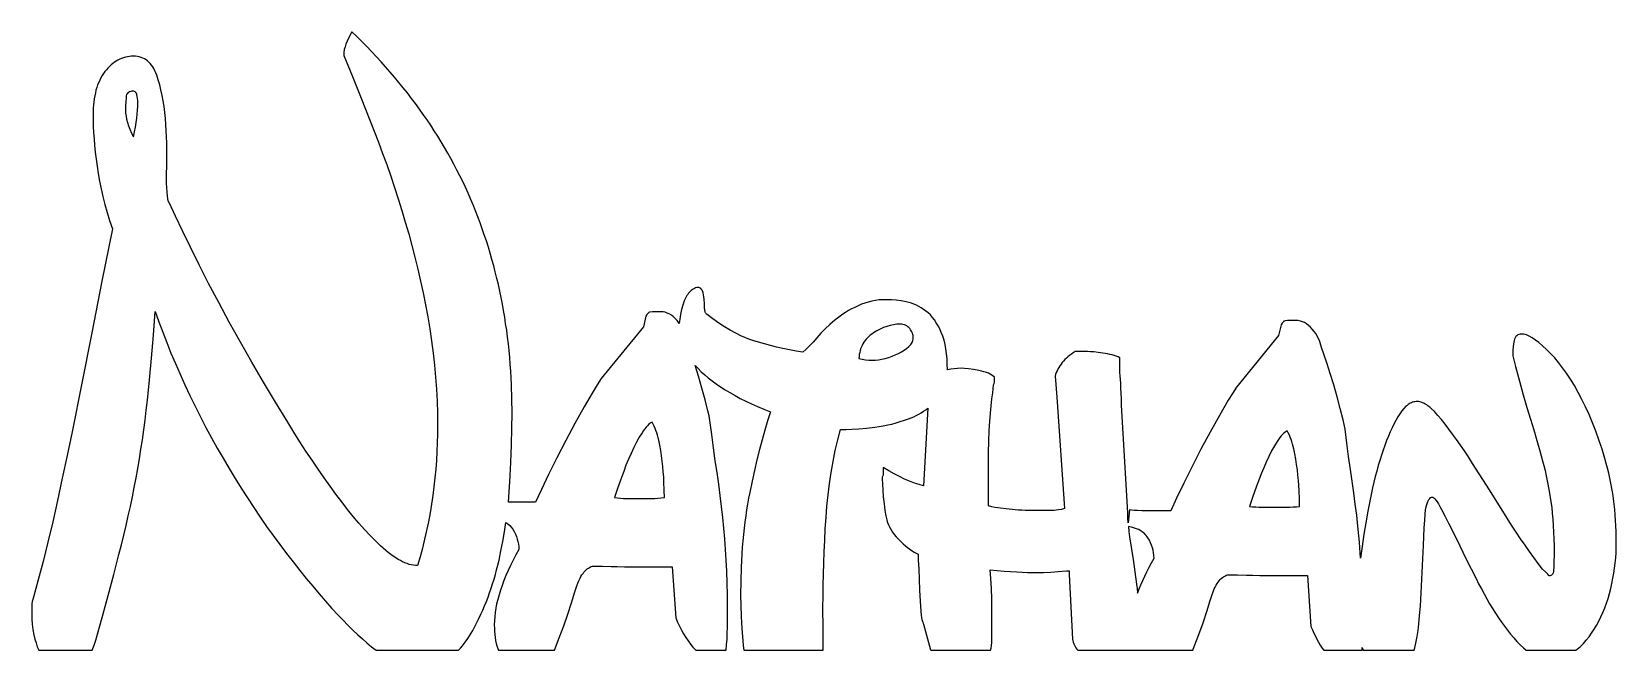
# Model space of a CAD drawing. Extents: x 28 to 181, y 26 to 86.
import ezdxf

# ---------------------------------------------------------------- set-up
doc = ezdxf.new("R2010")
doc.units = 0
doc.layers.add('CAMADA_1', color=18, linetype='CONTINUOUS')

msp = doc.modelspace()

# ---------------------------------------------------------------- linework, layer by layer
at = {"layer": 'CAMADA_1'}
for points in [[(28.19, 26.36), (33.35, 26.36), (33.53, 26.84), (33.68, 27.34), (34.3, 29.54), (34.88, 31.65), (35.42, 33.67), (35.93, 35.6), (36.16, 36.54), (36.39, 37.47), (36.61, 38.41), (36.82, 39.33), (37.03, 40.26), (37.22, 41.18), (37.4, 42.09), (37.58, 43.01), (37.74, 43.92), (37.9, 44.84), (38.05, 45.77), (38.19, 46.7), (38.32, 47.64), (38.45, 48.59), (38.57, 49.54), (38.68, 50.5), (38.88, 52.48), (39.08, 54.57), (39.26, 56.78), (39.44, 59.09), (39.79, 58.09), (40.16, 57.09), (40.54, 56.08), (40.95, 55.07), (41.38, 54.05), (41.83, 53.03), (42.3, 52), (42.78, 50.96), (43.29, 49.93), (43.8, 48.91), (44.33, 47.89), (44.87, 46.89), (45.42, 45.89), (45.98, 44.91), (46.56, 43.93), (47.14, 42.96), (47.74, 42.01), (48.34, 41.07), (48.95, 40.14), (49.57, 39.23), (50.19, 38.33), (50.82, 37.45), (51.45, 36.58), (52.1, 35.72), (52.74, 34.89), (53.38, 34.08), (54.01, 33.3), (54.64, 32.54), (55.26, 31.81), (55.87, 31.1), (56.49, 30.41), (57.09, 29.76), (57.57, 29.26), (58.04, 28.78), (58.5, 28.32), (58.97, 27.88), (59.43, 27.47), (59.88, 27.08), (60.33, 26.71), (60.78, 26.36), (68.73, 26.36), (68.91, 26.57), (69.1, 26.79), (69.27, 27.02), (69.45, 27.26), (69.61, 27.5), (69.78, 27.75), (69.93, 28.01), (70.09, 28.27), (70.3, 28.66), (70.5, 29.05), (70.69, 29.44), (70.88, 29.84), (71.06, 30.24), (71.24, 30.66), (71.41, 31.07), (71.57, 31.49), (71.72, 31.92), (71.87, 32.35), (72.01, 32.78), (72.15, 33.23), (72.28, 33.67), (72.4, 34.13), (72.52, 34.58), (72.63, 35.05), (72.82, 35.96), (73, 36.87), (73.16, 37.79), (73.3, 38.71), (73.49, 38.58), (73.66, 38.42), (73.81, 38.25), (73.95, 38.06), (74.09, 37.82), (74.21, 37.59), (74.31, 37.35), (74.39, 37.1), (74.46, 36.86), (74.51, 36.61), (74.53, 36.36), (74.54, 36.11), (74.26, 35.58), (73.99, 35.07), (73.74, 34.56), (73.51, 34.07), (73.29, 33.58), (73.1, 33.1), (72.92, 32.63), (72.76, 32.17), (72.63, 31.72), (72.51, 31.28), (72.4, 30.85), (72.32, 30.43), (72.26, 30.01), (72.21, 29.61), (72.18, 29.21), (72.17, 28.83), (72.18, 28.5), (72.19, 28.18), (72.22, 27.87), (72.26, 27.58), (72.3, 27.3), (72.36, 27.03), (72.43, 26.78), (72.51, 26.54), (72.58, 26.36), (77.98, 26.36), (78.44, 27.56), (78.88, 28.72), (79.28, 29.85), (79.64, 30.95), (79.96, 32), (80.11, 32.49), (80.28, 32.93), (80.36, 33.13), (80.45, 33.31), (80.54, 33.49), (80.64, 33.64), (80.74, 33.79), (80.83, 33.92), (80.94, 34.03), (81.04, 34.14), (81.15, 34.23), (81.26, 34.3), (81.37, 34.37), (81.49, 34.42), (81.51, 34.44), (81.55, 34.45), (81.65, 34.48), (81.8, 34.5), (81.99, 34.5), (82.62, 34.49), (83.47, 34.46), (84.04, 34.44), (84.76, 34.43), (86.65, 34.42), (89.36, 34.42), (89.7, 29.51), (89.87, 29.09), (90.05, 28.69), (90.25, 28.31), (90.45, 27.95), (90.66, 27.6), (90.88, 27.28), (91.11, 26.96), (91.35, 26.67), (91.49, 26.51), (91.64, 26.36), (94.55, 26.36), (94.61, 26.88), (94.65, 27.43), (94.67, 27.96), (94.68, 28.65), (94.69, 30.52), (94.68, 31.73), (94.66, 32.88), (94.62, 33.99), (94.57, 35.05), (94.5, 36.09), (94.42, 37.13), (94.33, 38.16), (94.23, 39.2), (94.11, 40.25), (93.98, 41.32), (93.84, 42.41), (93.68, 43.52), (93.51, 44.67), (93.34, 45.9), (93.17, 47.19), (93, 48.55), (92.91, 49), (92.8, 49.48), (92.53, 50.54), (92.23, 51.69), (91.9, 52.83), (91.58, 53.87), (91.86, 53.56), (92.16, 53.26), (92.49, 52.96), (92.84, 52.66), (93.21, 52.37), (93.6, 52.08), (94.02, 51.8), (94.46, 51.51), (94.93, 51.24), (95.42, 50.96), (95.93, 50.69), (96.46, 50.42), (97.02, 50.16), (97.6, 49.9), (98.2, 49.64), (98.83, 49.39), (98.56, 48.52), (98.29, 47.63), (98.04, 46.7), (97.78, 45.75), (97.54, 44.76), (97.3, 43.73), (97.07, 42.68), (96.84, 41.6), (96.73, 41.04), (96.63, 40.48), (96.54, 39.91), (96.45, 39.33), (96.37, 38.74), (96.3, 38.14), (96.23, 37.53), (96.17, 36.92), (96.12, 36.3), (96.08, 35.66), (96.01, 34.37), (95.97, 33.05), (95.95, 31.69), (95.97, 30.69), (96.01, 29.62), (96.07, 28.48), (96.16, 27.29), (96.21, 26.82), (96.28, 26.36), (103.94, 26.36), (103.92, 28.42), (103.91, 30.51), (103.92, 31.57), (103.93, 32.64), (103.95, 33.71), (103.98, 34.79), (104.03, 35.88), (104.08, 36.97), (104.14, 38.08), (104.21, 39.18), (104.29, 40.29), (104.41, 41.38), (104.54, 42.46), (104.7, 43.53), (104.89, 44.59), (105.1, 45.64), (105.34, 46.67), (105.6, 47.69), (106.11, 47.69), (106.7, 47.71), (107.36, 47.75), (108.1, 47.81), (108.91, 47.9), (109.33, 47.96), (109.74, 48.03), (110.16, 48.12), (110.57, 48.21), (110.97, 48.32), (111.37, 48.44), (111.77, 48.57), (112.17, 48.71), (112.42, 48.81), (112.68, 48.92), (112.92, 49.04), (113.16, 49.17), (113.39, 49.3), (113.62, 49.44), (113.84, 49.59), (114.05, 49.75), (113.62, 42.24), (113.19, 42.36), (112.74, 42.51), (112.28, 42.69), (111.8, 42.9), (111.31, 43.14), (110.8, 43.4), (110.27, 43.7), (109.73, 44.02), (109.73, 43.26), (109.64, 43.09), (109.64, 42.92), (109.65, 42.39), (109.68, 41.81), (109.74, 41.18), (109.81, 40.51), (109.9, 39.87), (109.98, 39.35), (110.07, 38.96), (110.11, 38.81), (110.15, 38.69), (110.24, 38.46), (110.36, 38.22), (110.49, 37.99), (110.64, 37.77), (110.8, 37.54), (110.99, 37.31), (111.2, 37.09), (111.42, 36.87), (111.65, 36.65), (111.87, 36.46), (112.09, 36.28), (112.31, 36.12), (112.52, 35.97), (112.72, 35.84), (112.92, 35.73), (113.11, 35.64), (113.12, 35.08), (113.16, 34.24), (113.24, 32.17), (113.29, 31.11), (113.37, 30.14), (113.41, 29.71), (113.47, 29.35), (113.54, 29.07), (113.58, 28.96), (113.62, 28.87), (114.3, 26.41), (114.37, 26.36), (120.1, 26.36), (120.15, 26.58), (120.19, 26.83), (120.22, 27.11), (120.22, 27.43), (120.22, 30.31), (120.21, 31.32), (120.18, 32.34), (120.13, 33.29), (120.1, 33.72), (120.06, 34.12), (121.42, 34), (122.62, 33.93), (123.66, 33.88), (124.54, 33.86), (125.22, 33.87), (125.9, 33.9), (126.62, 33.96), (127.42, 34.03), (127.68, 34.03), (127.68, 33.69), (128.01, 27.43), (128.04, 27.28), (128.08, 27.13), (128.13, 26.99), (128.19, 26.85), (128.26, 26.72), (128.33, 26.6), (128.42, 26.47), (128.52, 26.36), (139.64, 26.36), (139.77, 26.72), (140.22, 27.88), (140.62, 29.01), (140.98, 30.11), (141.3, 31.16), (141.45, 31.65), (141.62, 32.09), (141.7, 32.29), (141.79, 32.47), (141.88, 32.65), (141.98, 32.8), (142.07, 32.95), (142.17, 33.08), (142.27, 33.19), (142.38, 33.3), (142.48, 33.39), (142.59, 33.46), (142.71, 33.53), (142.82, 33.58), (142.85, 33.6), (142.89, 33.61), (142.99, 33.64), (143.14, 33.65), (143.33, 33.66), (143.95, 33.65), (144.81, 33.62), (145.38, 33.6), (146.09, 33.59), (147.99, 33.58), (150.7, 33.58), (151.03, 28.66), (151.17, 28.34), (151.31, 28.03), (151.46, 27.72), (151.61, 27.43), (151.76, 27.15), (151.93, 26.87), (152.1, 26.61), (152.27, 26.36), (155.97, 26.36), (155.99, 26.59), (155.99, 26.63), (156.07, 26.36), (160.99, 26.36), (161.05, 26.59), (161.2, 27.21), (161.3, 27.69), (161.39, 28.26), (161.46, 28.93), (161.53, 29.72), (161.6, 30.61), (161.72, 32.55), (161.81, 34.55), (161.9, 36.48), (161.98, 38.19), (162.02, 38.92), (162.06, 39.5), (162.11, 39.94), (162.15, 40.22), (162.21, 40.44), (162.28, 40.63), (162.35, 40.79), (162.42, 40.92), (162.5, 41.02), (162.58, 41.1), (162.66, 41.14), (162.74, 41.15), (162.78, 41.15), (162.81, 41.14), (162.89, 41.08), (162.99, 40.99), (163.09, 40.86), (163.21, 40.69), (163.34, 40.49), (163.48, 40.25), (163.63, 39.97), (163.96, 39.34), (164.32, 38.65), (165.11, 37.05), (166, 35.24), (166.98, 33.28), (167.23, 32.78), (167.49, 32.28), (167.76, 31.8), (168.02, 31.32), (168.29, 30.86), (168.57, 30.4), (168.85, 29.95), (169.13, 29.51), (169.42, 29.09), (169.71, 28.68), (170.01, 28.29), (170.31, 27.92), (170.61, 27.56), (170.92, 27.22), (171.23, 26.9), (171.55, 26.59), (171.81, 26.36), (176.62, 26.36), (176.75, 26.47), (177.05, 26.74), (177.34, 27.03), (177.62, 27.34), (177.89, 27.67), (178.14, 28.02), (178.38, 28.39), (178.61, 28.77), (178.83, 29.18), (179.03, 29.59), (179.23, 30.02), (179.4, 30.46), (179.57, 30.91), (179.72, 31.37), (179.86, 31.84), (179.99, 32.32), (180.1, 32.82), (180.2, 33.31), (180.28, 33.81), (180.36, 34.3), (180.42, 34.79), (180.46, 35.29), (180.5, 35.78), (180.51, 36.26), (180.52, 36.75), (180.52, 37.3), (180.5, 37.84), (180.48, 38.38), (180.45, 38.91), (180.41, 39.44), (180.37, 39.96), (180.31, 40.47), (180.25, 40.99), (180.17, 41.49), (180.09, 41.99), (180, 42.49), (179.9, 42.98), (179.79, 43.46), (179.68, 43.94), (179.55, 44.41), (179.42, 44.88), (179.14, 45.79), (178.85, 46.68), (178.54, 47.53), (178.23, 48.34), (177.9, 49.12), (177.56, 49.87), (177.2, 50.59), (176.84, 51.27), (176.47, 51.92), (176.09, 52.53), (175.72, 53.11), (175.34, 53.64), (174.95, 54.14), (174.57, 54.61), (174.18, 55.03), (173.79, 55.42), (173.41, 55.77), (173.05, 56.07), (172.72, 56.32), (172.4, 56.53), (172.11, 56.69), (171.98, 56.76), (171.85, 56.81), (171.72, 56.85), (171.6, 56.88), (171.49, 56.9), (171.38, 56.9), (171.24, 56.89), (171.11, 56.86), (171, 56.81), (170.9, 56.74), (170.82, 56.65), (170.75, 56.55), (170.7, 56.42), (170.66, 56.27), (170.6, 55.96), (170.56, 55.66), (170.54, 55.39), (170.53, 55.12), (170.53, 54.79), (170.79, 53.77), (171.16, 52.34), (171.53, 51.02), (171.88, 49.8), (172.22, 48.69), (172.55, 47.64), (172.86, 46.63), (173.15, 45.63), (173.41, 44.67), (173.53, 44.19), (173.65, 43.71), (173.76, 43.22), (173.86, 42.72), (174.05, 41.72), (174.21, 40.69), (174.28, 40.16), (174.34, 39.6), (174.39, 39.02), (174.44, 38.41), (174.47, 37.78), (174.49, 37.13), (174.51, 36.44), (174.51, 35.74), (174.5, 34.77), (174.49, 34.4), (174.47, 34.09), (174.45, 33.96), (174.42, 33.84), (174.38, 33.75), (174.33, 33.67), (174.27, 33.61), (174.19, 33.57), (174.1, 33.54), (174, 33.54), (174.01, 33.54), (174.01, 33.55), (174, 33.58), (173.9, 33.7), (173.7, 33.92), (173.41, 34.21), (172.99, 34.75), (172.56, 35.31), (172.13, 35.9), (171.71, 36.5), (171.28, 37.12), (170.85, 37.77), (170.41, 38.44), (169.98, 39.12), (168.28, 41.84), (166.64, 44.41), (166.24, 45.03), (165.85, 45.62), (165.46, 46.18), (165.08, 46.72), (164.71, 47.24), (164.34, 47.73), (163.98, 48.2), (163.63, 48.65), (163.29, 49.05), (162.96, 49.41), (162.65, 49.71), (162.5, 49.83), (162.35, 49.95), (162.21, 50.05), (162.07, 50.14), (161.93, 50.21), (161.8, 50.27), (161.67, 50.32), (161.54, 50.36), (161.42, 50.38), (161.3, 50.38), (161.19, 50.38), (161.07, 50.36), (160.96, 50.34), (160.85, 50.31), (160.74, 50.27), (160.63, 50.22), (160.52, 50.16), (160.41, 50.09), (160.31, 50.01), (160.21, 49.92), (160, 49.72), (159.8, 49.48), (159.61, 49.2), (159.42, 48.89), (159.23, 48.56), (159.05, 48.21), (158.87, 47.84), (158.69, 47.45), (158.51, 47.04), (158.34, 46.61), (158.17, 46.15), (158, 45.68), (157.84, 45.19), (157.69, 44.7), (157.54, 44.19), (157.39, 43.67), (157.25, 43.14), (157.11, 42.6), (156.99, 42.04), (156.74, 40.92), (156.52, 39.8), (156.32, 38.68), (156.14, 37.56), (155.97, 36.39), (155.83, 35.27), (155.71, 36.81), (155.56, 38.36), (155.45, 39.41), (155.32, 40.48), (155.17, 41.57), (155.01, 42.68), (154.84, 43.83), (154.67, 45.06), (154.51, 46.35), (154.34, 47.71), (154.24, 48.16), (154.14, 48.63), (153.87, 49.7), (153.56, 50.85), (153.24, 51.99), (152.9, 53.09), (152.56, 54.11), (152.05, 55.59), (152, 55.82), (151.93, 56.05), (151.85, 56.27), (151.74, 56.5), (151.62, 56.72), (151.49, 56.94), (151.33, 57.15), (151.16, 57.37), (150.98, 57.56), (150.79, 57.74), (150.6, 57.88), (150.41, 58), (150.21, 58.09), (150.01, 58.16), (149.8, 58.2), (149.6, 58.21), (149.09, 58.21), (148.78, 58.2), (148.54, 58.17), (148.48, 58.15), (148.43, 58.13), (148.38, 58.1), (148.34, 58.05), (148.24, 57.94), (148.16, 57.79), (147.9, 56.77), (143.84, 51.78), (143.45, 51.16), (143.04, 50.5), (142.62, 49.79), (142.19, 49.03), (141.74, 48.24), (141.3, 47.43), (140.41, 45.77), (139.55, 44.11), (138.76, 42.51), (138.06, 41.06), (137.49, 39.84), (134.69, 39.84), (134.3, 39.85), (133.97, 39.86), (133.71, 39.89), (133.51, 39.93), (133.38, 38.68), (133.35, 39.15), (133.35, 39.62), (132.75, 50.03), (132.74, 50.61), (132.71, 51.18), (132.68, 51.69), (132.67, 52.15), (132.63, 52.52), (132.61, 52.87), (132.59, 53.2), (132.59, 53.5), (132.59, 54.6), (132.41, 54.69), (132.23, 54.76), (132.04, 54.83), (131.83, 54.89), (131.62, 54.94), (131.4, 54.99), (131.17, 55.03), (130.93, 55.07), (130.48, 55.13), (130.08, 55.17), (129.74, 55.19), (129.45, 55.2), (128.27, 55.2), (128.08, 55.08), (127.9, 54.96), (127.73, 54.83), (127.57, 54.7), (127.42, 54.57), (127.28, 54.43), (127.15, 54.28), (127.02, 54.14), (126.9, 53.99), (126.79, 53.83), (126.69, 53.68), (126.6, 53.51), (126.52, 53.35), (126.44, 53.18), (126.38, 53), (126.32, 52.83), (126.49, 50.79), (127.25, 40.04), (126.93, 39.97), (126.66, 39.92), (126.43, 39.88), (126.24, 39.87), (123.44, 39.87), (123.11, 39.88), (122.79, 39.89), (122.47, 39.92), (122.17, 39.96), (121.6, 40.03), (121.07, 40.08), (120.81, 40.11), (120.52, 40.16), (120.21, 40.22), (119.89, 40.3), (119.89, 44.19), (119.89, 45.44), (119.92, 46.57), (119.96, 47.58), (120.01, 48.47), (120.08, 49.26), (120.15, 49.98), (120.23, 50.63), (120.31, 51.22), (120.39, 51.98), (120.43, 52.12), (120.46, 52.3), (120.47, 52.5), (120.48, 52.74), (120.36, 52.84), (120.22, 52.94), (120.07, 53.03), (119.89, 53.11), (119.69, 53.19), (119.46, 53.26), (119.22, 53.32), (118.95, 53.38), (118.44, 53.47), (117.98, 53.54), (117.59, 53.57), (117.26, 53.59), (116.91, 53.58), (116.57, 53.55), (116.25, 53.5), (115.93, 53.44), (115.92, 53.98), (115.89, 54.5), (115.84, 54.99), (115.78, 55.46), (115.7, 55.9), (115.6, 56.31), (115.48, 56.69), (115.34, 57.05), (115.19, 57.39), (115.03, 57.7), (114.85, 57.99), (114.67, 58.27), (114.48, 58.51), (114.28, 58.74), (114.08, 58.94), (113.86, 59.12), (113.63, 59.28), (113.41, 59.43), (113.17, 59.56), (112.94, 59.68), (112.7, 59.79), (112.45, 59.88), (112.21, 59.95), (111.95, 60.01), (111.46, 60.1), (110.98, 60.17), (110.53, 60.21), (110.09, 60.22), (109.71, 60.21), (109.35, 60.19), (108.98, 60.14), (108.63, 60.07), (108.29, 59.99), (107.95, 59.89), (107.62, 59.77), (107.3, 59.63), (106.98, 59.48), (106.68, 59.32), (106.39, 59.16), (106.1, 58.98), (105.83, 58.81), (105.56, 58.62), (105.3, 58.43), (105.05, 58.23), (104.58, 57.83), (104.13, 57.41), (103.71, 56.98), (103.32, 56.54), (102.95, 56.12), (102.6, 55.75), (102.27, 55.42), (101.96, 55.14), (101.31, 55.25), (100.68, 55.37), (100.05, 55.5), (99.44, 55.64), (98.85, 55.79), (98.26, 55.94), (97.69, 56.11), (97.14, 56.29), (96.86, 56.38), (96.59, 56.48), (96.31, 56.59), (96.04, 56.71), (95.49, 56.97), (94.94, 57.27), (94.39, 57.6), (93.84, 57.96), (93.29, 58.36), (92.74, 58.78), (92.68, 58.83), (92.62, 58.88), (92.58, 58.95), (92.54, 59.02), (92.52, 59.09), (92.5, 59.18), (92.49, 59.27), (92.48, 59.38), (92.47, 59.81), (92.44, 60.27), (92.41, 60.49), (92.38, 60.7), (92.33, 60.89), (92.27, 61.07), (92.23, 61.15), (92.19, 61.22), (92.13, 61.28), (92.07, 61.32), (92, 61.36), (91.91, 61.39), (91.82, 61.4), (91.72, 61.41), (91.61, 61.36), (91.5, 61.31), (91.39, 61.25), (91.29, 61.18), (91.19, 61.11), (91.1, 61.02), (91.01, 60.93), (90.93, 60.84), (90.85, 60.73), (90.77, 60.62), (90.63, 60.38), (90.51, 60.1), (90.41, 59.8), (90.26, 59.27), (90.15, 58.79), (90.08, 58.34), (90.05, 58.13), (90.04, 57.93), (89.93, 58.07), (89.82, 58.21), (89.64, 58.4), (89.46, 58.58), (89.27, 58.72), (89.07, 58.84), (88.88, 58.93), (88.67, 59), (88.47, 59.04), (88.26, 59.05), (87.75, 59.05), (87.44, 59.04), (87.2, 59.01), (87.15, 59), (87.1, 58.97), (87.05, 58.94), (87, 58.89), (86.91, 58.78), (86.82, 58.63), (86.57, 57.61), (82.5, 52.62), (82.11, 52), (81.71, 51.34), (81.29, 50.63), (80.85, 49.87), (80.41, 49.08), (79.96, 48.27), (79.07, 46.61), (78.22, 44.95), (77.42, 43.35), (76.72, 41.9), (76.15, 40.68), (73.54, 40.68), (73.62, 41.65), (73.68, 42.62), (73.78, 44.48), (73.84, 46.21), (73.88, 47.81), (73.9, 49.27), (73.88, 50.64), (73.84, 51.99), (73.8, 52.66), (73.76, 53.33), (73.72, 53.99), (73.66, 54.65), (73.6, 55.31), (73.53, 55.96), (73.45, 56.61), (73.37, 57.26), (73.27, 57.9), (73.18, 58.54), (73.07, 59.17), (72.95, 59.8), (72.83, 60.43), (72.7, 61.05), (72.57, 61.67), (72.42, 62.28), (72.27, 62.9), (72.12, 63.5), (71.95, 64.11), (71.78, 64.71), (71.6, 65.3), (71.41, 65.9), (71.21, 66.49), (71.01, 67.07), (70.8, 67.65), (70.59, 68.23), (70.36, 68.81), (70.13, 69.38), (69.89, 69.95), (69.64, 70.51), (69.39, 71.07), (69.12, 71.63), (68.85, 72.19), (68.57, 72.74), (68.28, 73.29), (67.98, 73.84), (67.68, 74.38), (67.37, 74.92), (67.04, 75.46), (66.71, 76), (66.38, 76.53), (66.03, 77.06), (65.68, 77.58), (65.31, 78.11), (64.94, 78.63), (64.56, 79.15), (64.18, 79.66), (63.78, 80.18), (63.38, 80.69), (62.97, 81.19), (62.55, 81.7), (62.12, 82.2), (61.68, 82.69), (61.24, 83.19), (60.79, 83.68), (60.33, 84.17), (59.86, 84.66), (59.38, 85.14), (58.9, 85.62), (58.4, 86.1), (58.1, 85.46), (57.85, 84.91), (57.76, 84.65), (57.69, 84.38), (57.65, 84.1), (57.64, 83.81), (58.49, 81.77), (59.32, 79.69), (60.16, 77.57), (60.99, 75.43), (61.39, 74.35), (61.79, 73.26), (62.17, 72.16), (62.54, 71.06), (62.9, 69.95), (63.25, 68.84), (63.58, 67.71), (63.91, 66.58), (64.22, 65.45), (64.51, 64.31), (64.79, 63.17), (65.05, 62.02), (65.3, 60.87), (65.53, 59.72), (65.74, 58.56), (65.94, 57.4), (66.12, 56.23), (66.27, 55.07), (66.4, 53.91), (66.51, 52.74), (66.59, 51.58), (66.65, 50.41), (66.69, 49.25), (66.7, 48.09), (66.69, 47.24), (66.67, 46.39), (66.63, 45.55), (66.58, 44.7), (66.52, 43.85), (66.44, 43.01), (66.34, 42.16), (66.23, 41.31), (66.11, 40.47), (65.97, 39.62), (65.81, 38.77), (65.63, 37.93), (65.44, 37.08), (65.23, 36.23), (65, 35.39), (64.75, 34.54), (64.56, 34.55), (64.36, 34.57), (64.16, 34.61), (63.96, 34.66), (63.75, 34.73), (63.54, 34.81), (63.32, 34.9), (63.1, 35.02), (62.88, 35.14), (62.65, 35.28), (62.42, 35.44), (62.18, 35.61), (61.94, 35.8), (61.7, 36), (61.45, 36.21), (61.2, 36.44), (60.69, 36.94), (60.17, 37.47), (59.64, 38.04), (59.1, 38.65), (58.56, 39.29), (58.01, 39.97), (57.45, 40.69), (56.88, 41.44), (56.31, 42.22), (55.73, 43.03), (55.15, 43.86), (54.57, 44.72), (53.99, 45.6), (53.4, 46.5), (52.81, 47.43), (52.22, 48.38), (51.05, 50.31), (49.89, 52.24), (48.76, 54.18), (47.65, 56.13), (46.58, 58.05), (45.56, 59.94), (44.59, 61.78), (43.67, 63.58), (42.83, 65.29), (42.06, 66.86), (41.39, 68.29), (40.79, 69.59), (40.71, 69.67), (40.65, 69.95), (40.6, 70.26), (40.57, 70.62), (40.54, 71.02), (40.52, 71.46), (40.52, 71.94), (40.52, 72.46), (40.54, 73.02), (40.56, 73.6), (40.56, 74.19), (40.56, 74.77), (40.55, 75.36), (40.53, 75.95), (40.5, 76.53), (40.46, 77.13), (40.41, 77.72), (40.35, 78.3), (40.28, 78.87), (40.19, 79.42), (40.09, 79.95), (39.98, 80.47), (39.86, 80.96), (39.72, 81.44), (39.57, 81.91), (39.48, 82.13), (39.39, 82.33), (39.29, 82.53), (39.19, 82.7), (39.07, 82.87), (38.95, 83.02), (38.82, 83.15), (38.69, 83.27), (38.54, 83.38), (38.39, 83.47), (38.23, 83.55), (38.07, 83.61), (37.89, 83.66), (37.71, 83.7), (37.52, 83.72), (37.32, 83.73), (37.12, 83.72), (36.93, 83.71), (36.74, 83.68), (36.55, 83.64), (36.36, 83.58), (36.18, 83.52), (36, 83.44), (35.83, 83.36), (35.66, 83.26), (35.49, 83.15), (35.33, 83.03), (35.17, 82.89), (35.02, 82.75), (34.86, 82.59), (34.72, 82.43), (34.57, 82.25), (34.43, 82.06), (34.3, 81.86), (34.18, 81.65), (34.07, 81.43), (33.97, 81.2), (33.87, 80.96), (33.79, 80.72), (33.71, 80.46), (33.65, 80.19), (33.59, 79.92), (33.54, 79.63), (33.5, 79.33), (33.47, 79.03), (33.45, 78.71), (33.43, 78.39), (33.43, 78.06), (33.43, 77.52), (33.45, 76.95), (33.48, 76.37), (33.52, 75.76), (33.58, 75.13), (33.64, 74.48), (33.72, 73.8), (33.81, 73.1), (33.92, 72.39), (34.04, 71.66), (34.2, 70.92), (34.37, 70.17), (34.57, 69.41), (34.78, 68.63), (35.03, 67.85), (35.29, 67.05), (34.28, 62), (33.3, 57.02), (32.34, 52.15), (31.4, 47.45), (30.93, 45.18), (30.46, 42.97), (30, 40.84), (29.53, 38.77), (29.07, 36.79), (28.6, 34.92), (28.14, 33.15), (27.67, 31.49), (27.6, 31.28), (27.54, 31.07), (27.51, 30.86), (27.5, 30.64), (27.5, 29.88), (27.51, 29.37), (27.55, 28.87), (27.62, 28.36), (27.71, 27.85), (27.81, 27.45), (27.92, 27.07), (28.04, 26.71)], [(36.56, 78.48), (36.57, 78.22), (36.61, 77.94), (36.67, 77.65), (36.75, 77.34), (36.86, 77.01), (36.99, 76.67), (37.14, 76.31), (37.32, 75.94), (37.42, 76.42), (37.51, 76.88), (37.58, 77.32), (37.64, 77.74), (37.69, 78.14), (37.72, 78.53), (37.74, 78.89), (37.75, 79.24), (37.74, 79.45), (37.72, 79.64), (37.7, 79.83), (37.66, 80), (37.64, 80.08), (37.61, 80.15), (37.57, 80.21), (37.53, 80.26), (37.49, 80.29), (37.44, 80.32), (37.38, 80.34), (37.32, 80.34), (37.18, 80.34), (37.06, 80.32), (36.95, 80.28), (36.86, 80.24), (36.78, 80.18), (36.72, 80.1), (36.67, 80.02), (36.64, 79.92), (36.61, 79.67), (36.58, 79.35), (36.57, 78.95)], [(107.38, 54.55), (107.71, 54.48), (108.02, 54.42), (108.35, 54.39), (108.74, 54.38), (109, 54.39), (109.29, 54.42), (109.59, 54.48), (109.92, 54.55), (110.26, 54.64), (110.58, 54.75), (110.89, 54.88), (111.19, 55.02), (111.48, 55.17), (111.74, 55.33), (111.99, 55.51), (112.21, 55.69), (112.31, 55.79), (112.39, 55.89), (112.47, 55.99), (112.53, 56.08), (112.57, 56.19), (112.6, 56.29), (112.62, 56.39), (112.63, 56.5), (112.63, 56.62), (112.61, 56.75), (112.58, 56.87), (112.55, 56.98), (112.5, 57.1), (112.44, 57.21), (112.37, 57.32), (112.29, 57.43), (112.2, 57.53), (112.11, 57.61), (112, 57.69), (111.89, 57.75), (111.77, 57.79), (111.64, 57.83), (111.51, 57.85), (111.36, 57.85), (111.04, 57.84), (110.72, 57.8), (110.4, 57.73), (110.08, 57.64), (109.76, 57.52), (109.43, 57.38), (109.11, 57.2), (108.78, 57.01), (108.62, 56.9), (108.47, 56.78), (108.33, 56.66), (108.2, 56.53), (108.08, 56.4), (107.97, 56.26), (107.87, 56.12), (107.77, 55.97), (107.69, 55.81), (107.62, 55.65), (107.55, 55.48), (107.5, 55.31), (107.46, 55.13), (107.42, 54.94), (107.4, 54.75)], [(83.77, 41.1), (84.07, 41.07), (84.36, 41.04), (84.66, 41.02), (84.96, 41.02), (87.33, 41.02), (87.66, 41.02), (87.98, 41.04), (88.3, 41.07), (88.6, 41.1), (88.59, 41.78), (88.55, 42.63), (88.53, 43.1), (88.49, 43.59), (88.44, 44.1), (88.39, 44.62), (88.32, 45.14), (88.24, 45.65), (88.15, 46.16), (88.05, 46.65), (87.99, 46.89), (87.93, 47.12), (87.86, 47.35), (87.78, 47.57), (87.7, 47.78), (87.61, 47.99), (87.51, 48.19), (87.41, 48.39), (87.3, 48.33), (87.19, 48.26), (87.08, 48.16), (86.96, 48.05), (86.83, 47.91), (86.71, 47.75), (86.57, 47.57), (86.44, 47.37), (86.17, 46.93), (85.9, 46.45), (85.64, 45.93), (85.38, 45.38), (85.13, 44.81), (84.89, 44.23), (84.67, 43.64), (84.45, 43.05), (84.07, 41.97)], [(145.11, 40.26), (145.4, 40.23), (145.7, 40.2), (146, 40.18), (146.29, 40.18), (148.66, 40.18), (149, 40.18), (149.32, 40.2), (149.63, 40.23), (149.93, 40.26), (149.92, 40.94), (149.89, 41.79), (149.86, 42.26), (149.83, 42.75), (149.78, 43.26), (149.72, 43.78), (149.65, 44.3), (149.57, 44.81), (149.48, 45.32), (149.38, 45.81), (149.33, 46.05), (149.26, 46.28), (149.19, 46.51), (149.12, 46.73), (149.04, 46.94), (148.95, 47.15), (148.85, 47.35), (148.75, 47.54), (148.64, 47.49), (148.53, 47.42), (148.41, 47.32), (148.29, 47.21), (148.17, 47.07), (148.04, 46.91), (147.91, 46.73), (147.77, 46.53), (147.5, 46.09), (147.24, 45.61), (146.97, 45.09), (146.72, 44.54), (146.47, 43.97), (146.23, 43.39), (146, 42.8), (145.79, 42.21), (145.4, 41.13)], [(134.29, 31.88), (134.44, 32.28), (134.61, 32.69), (134.79, 33.1), (134.98, 33.52), (135.18, 33.95), (135.4, 34.38), (135.63, 34.82), (135.88, 35.27), (135.87, 35.52), (135.84, 35.77), (135.8, 36.02), (135.73, 36.26), (135.65, 36.51), (135.55, 36.74), (135.43, 36.98), (135.29, 37.22), (135.21, 37.33), (135.13, 37.43), (135.04, 37.53), (134.95, 37.63), (134.85, 37.71), (134.75, 37.8), (134.64, 37.87), (134.53, 37.94), (134.41, 38.01), (134.28, 38.07), (134.01, 38.17), (133.72, 38.25), (133.4, 38.31), (133.45, 37.82), (133.52, 37.33), (133.86, 35.13), (134.19, 32.76), (134.25, 32.33)]]:
    msp.add_lwpolyline(points, close=True, dxfattribs=at)

doc.saveas('drawing.dxf')
